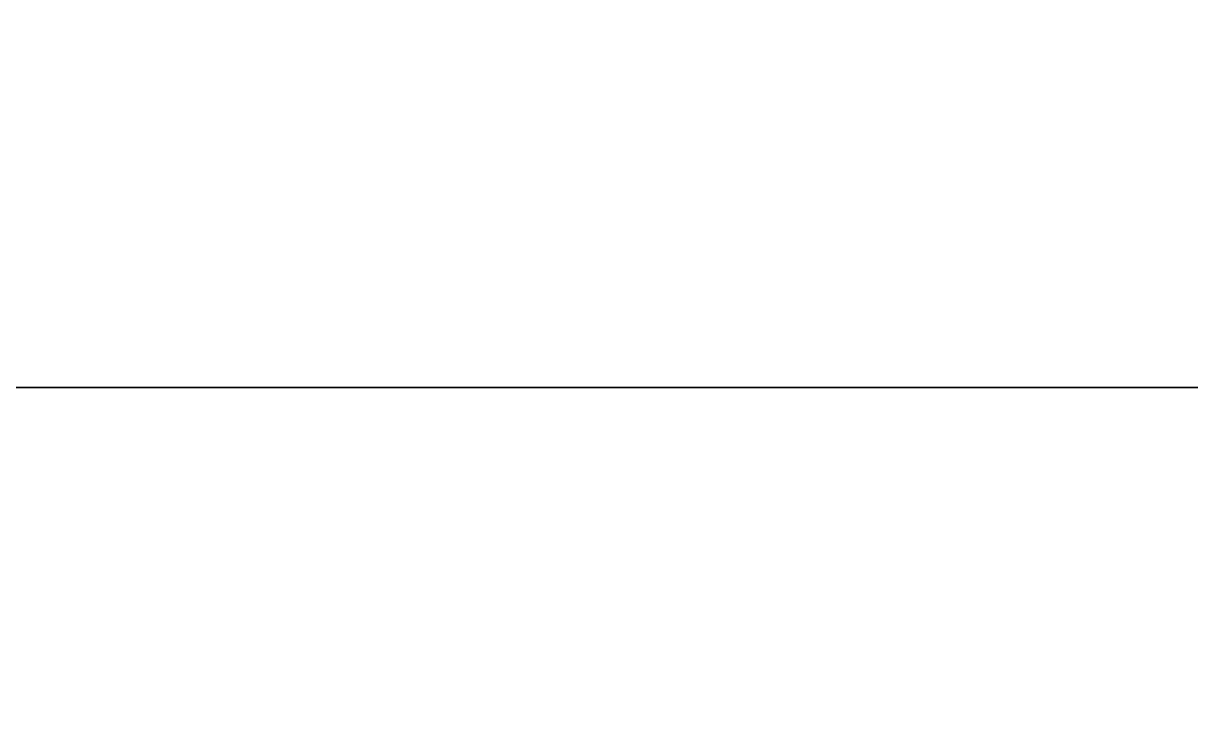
# Model space of a CAD drawing. Extents: x 0 to 3022, y -4615 to 0.
# Drawn here: x 2763.48 to 2801.86, y -3414.47 to -3391.18 of the extents above; entities that cross this region are included whole.
import ezdxf

# ---------------------------------------------------------------- set-up
doc = ezdxf.new("R2010")
doc.units = 0
for name, color, linetype in [('LAYER0', 7, 'CONTINUOUS'), ('LAYER1', 7, 'CONTINUOUS'), ('LAYER666', 7, 'CONTINUOUS')]:
    doc.layers.add(name, color=color, linetype=linetype)

msp = doc.modelspace()

# ---------------------------------------------------------------- linework, layer by layer
at = {"layer": 'LAYER0', "invisible_edges": 1}
for points in [[(2992, 0), (0, -4167.22), (0, 0), (2992, 0)], [(2992, -4162.78, 5), (0, 0, 5), (0, -4167.22, 5), (2992, -4162.78, 5)], [(0, 0, 5), (2992, -4162.78, 5), (2992, 0, 5), (0, 0, 5)], [(0, -4167.22), (2992, 0), (2992, -4162.78), (0, -4167.22)]]:
    msp.add_3dface(points, dxfattribs=at)
at = {"layer": 'LAYER666', "invisible_edges": 1}
for points in [[(2842, -3403.149, 2365), (2742, -4013.149, 2365), (2742, -3403.149, 2365), (2842, -3403.149, 2365)], [(2742, -4013.149, 2365), (2842, -3403.149, 2365), (2842, -4013.149, 2365), (2742, -4013.149, 2365)], [(2742, -3403.149, 2611), (2842, -3403.149, 2365), (2742, -3403.149, 2365), (2742, -3403.149, 2611)], [(2842, -3403.149, 2365), (2742, -3403.149, 2611), (2842, -3403.149, 2611), (2842, -3403.149, 2365)], [(2842, -4013.149, 2611), (2742, -3403.149, 2611), (2742, -4013.149, 2611), (2842, -4013.149, 2611)], [(2742, -3403.149, 2611), (2842, -4013.149, 2611), (2842, -3403.149, 2611), (2742, -3403.149, 2611)]]:
    msp.add_3dface(points, dxfattribs=at)

# ---------------------------------------------------------------- meshes
at = {"layer": 'LAYER1'}
mesh = msp.add_polymesh((5, 2), dxfattribs=at)
for k, corner in enumerate([(2842, -150, 2611), (150, -150, 2611), (2842, -4013, 2611), (2842, -150, 2611), (150, -4017, 2611), (2842, -4013, 2611), (150, -150, 2611), (150, -4017, 2611), (0, 0, 2611), (0, -4167.223, 2611)]):
    mesh.set_mesh_vertex(divmod(k, 2), corner)

doc.saveas('drawing.dxf')
